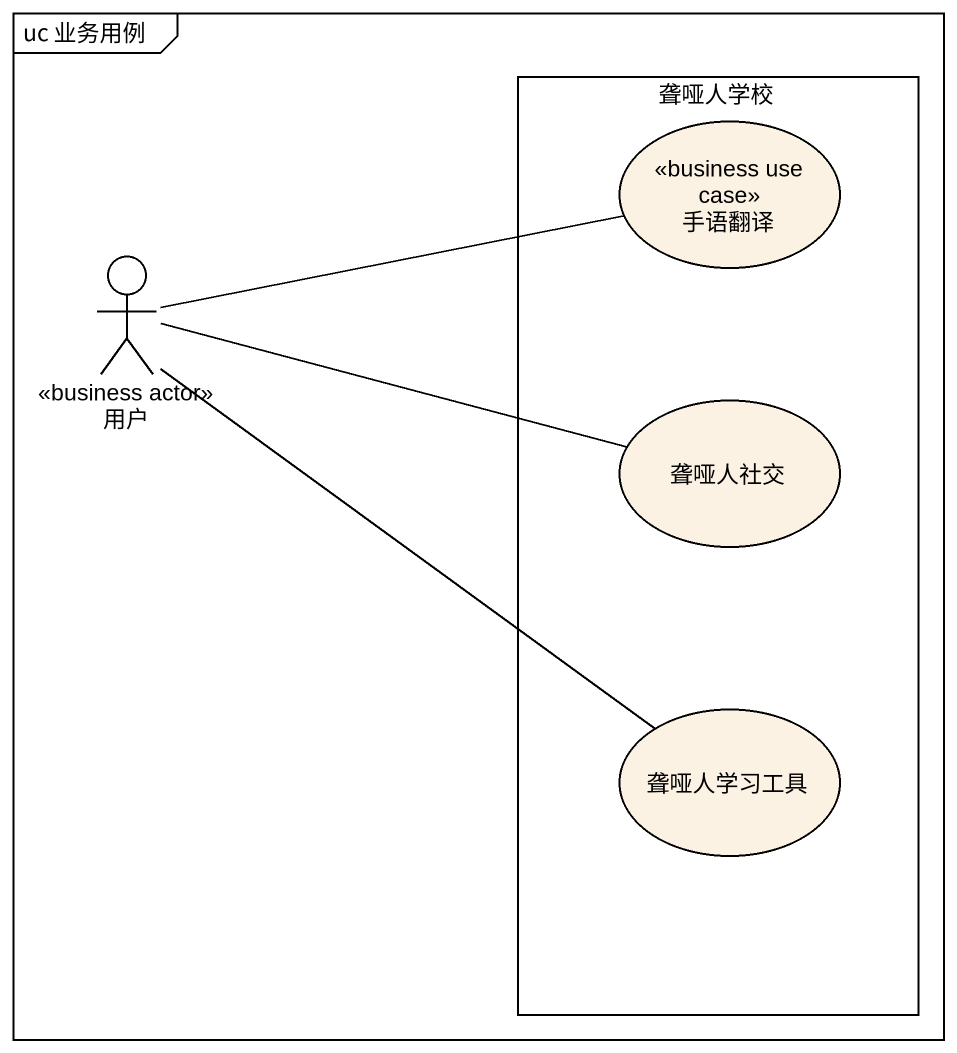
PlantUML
@startuml
mainframe uc 业务用例
rectangle 聋哑人学校 {
  usecase 手语翻译 <<business use case>>
  usecase 聋哑人社交
  usecase 聋哑人学习工具
}
actor 用户 <<business actor>>
用户 -right- 手语翻译
用户 -right- 聋哑人社交
用户 -- 聋哑人学习工具
@enduml
